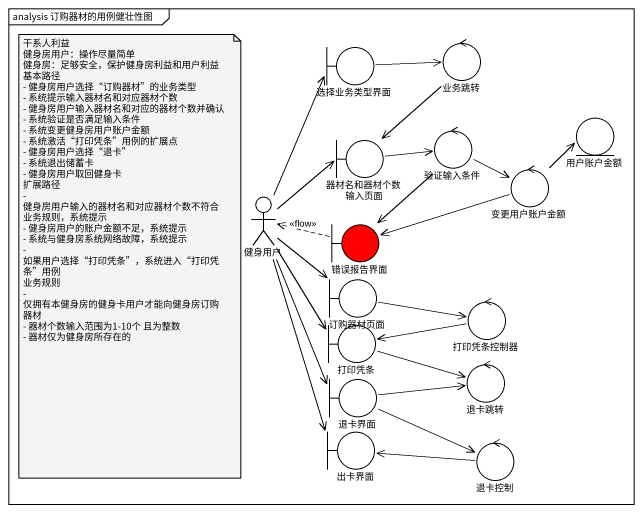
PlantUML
@startuml
mainframe analysis 订购器材的用例健壮性图
boundary 选择业务类型界面
control 业务跳转
entity 用户账户金额
boundary 器材名和器材个数输入页面
control 验证输入条件
actor 健身用户
control 变更用户账户金额
boundary 错误报告界面 #FF0000
boundary 订购器材页面
control 打印凭条控制器
boundary 打印凭条
boundary 退卡界面
control 退卡跳转
boundary 出卡界面
control 退卡控制
选择业务类型界面 -right-> 业务跳转
业务跳转 --> 器材名和器材个数输入页面
器材名和器材个数输入页面 -right-> 验证输入条件
验证输入条件 -right-> 变更用户账户金额
验证输入条件 --> 错误报告界面
健身用户 -up-> 选择业务类型界面
健身用户 -up-> 器材名和器材个数输入页面
健身用户 --> 订购器材页面
健身用户 --> 打印凭条
健身用户 --> 退卡界面
健身用户 --> 出卡界面
变更用户账户金额 -up-> 用户账户金额
变更用户账户金额 -left-> 错误报告界面
错误报告界面 .left.> 健身用户 : <<flow>>
订购器材页面 -right-> 打印凭条控制器
打印凭条 <-right- 打印凭条控制器
打印凭条 -right-> 退卡跳转
退卡界面 -right-> 退卡跳转
退卡界面 -right-> 退卡控制
出卡界面 <-right- 退卡控制
note as N1
  干系人利益
  健身房用户：操作尽量简单
  健身房：足够安全，保护健身房利益和用户利益
  基本路径
  - 健身房用户选择“订购器材”的业务类型
  - 系统提示输入器材名和对应器材个数
  - 健身房用户输入器材名和对应的器材个数并确认
  - 系统验证是否满足输入条件
  - 系统变更健身房用户账户金额
  - 系统激活“打印凭条”用例的扩展点
  - 健身房用户选择“退卡”
  - 系统退出储蓄卡
  - 健身房用户取回健身卡
  扩展路径
  - 健身房用户输入的器材名和对应器材个数不符合业务规则，系统提示
  - 健身房用户的账户金额不足，系统提示
  - 系统与健身房系统网络故障，系统提示
  - 如果用户选择“打印凭条”，系统进入“打印凭条”用例
  业务规则
  - 仅拥有本健身房的健身卡用户才能向健身房订购器材
  - 器材个数输入范围为1-10个 且为整数
  - 器材仅为健身房所存在的
end note
@enduml
